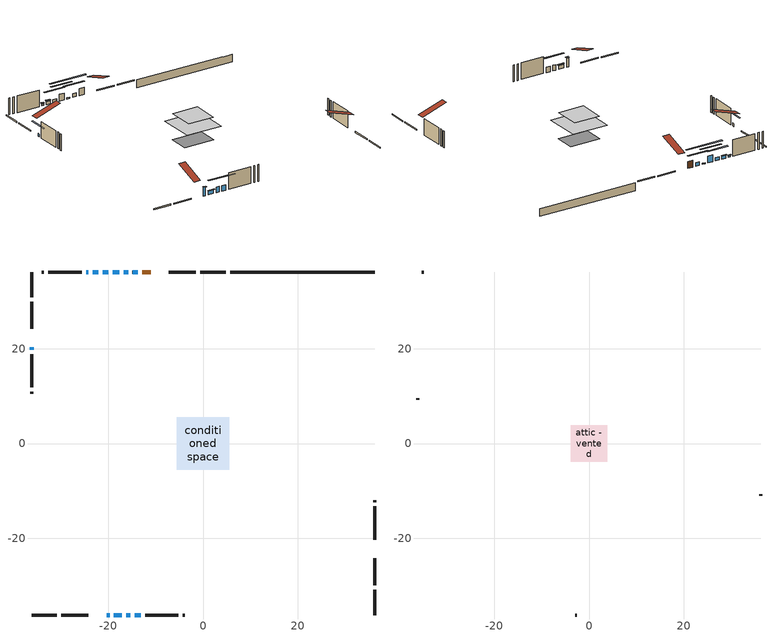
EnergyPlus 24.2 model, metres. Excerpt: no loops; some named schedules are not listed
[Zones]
conditioned space
 floor adiabatic (AdiabaticFloorConstruction): -5.5,-5.5 -5.5,5.5 5.5,5.5 5.5,-5.5 z2.59
 floor foundation (Slab1 construction): -4.57,-3.05 -4.57,3.05 4.57,3.05 4.57,-3.05 z-2.16
 wall outside (RimJoist1 construction): 4.8,36.2 -0.58,36.2 / -36.2,-36.2 -30.83,-36.2 / -36.2,36.2 -36.2,30.83 / 36.2,-36.2 36.2,-30.83 z0.15:0.45
 wall outside (RimJoist2 construction): -1.51,36.2 -7.22,36.2 / -29.9,-36.2 -24.19,-36.2 / -36.2,29.9 -36.2,24.19 / 36.2,-29.9 36.2,-24.19 z0.15:0.45
 wall outside (AdiabaticWallConstruction 1): -11.07,36.2 -12.81,36.2 z0.15:2.18
 wall outside (AdiabaticWallConstruction): -13.74,36.2 -14.88,36.2 / -18.8,-36.2 -17.12,-36.2 z0.15:1.24; -20.33,-36.2 -19.72,-36.2 z0.15:2.72; -15.81,36.2 -16.7,36.2 z0.15:0.48; -17.63,36.2 -19.1,36.2 z0.15:2.13; -20.03,36.2 -21.17,36.2 / -22.1,36.2 -23.25,36.2 z0.15:1.04; -16.19,-36.2 -15.32,-36.2 / -14.39,-36.2 -13.15,-36.2 z0.15:1.75; -36.2,20.34 -36.2,19.8 z0.15:0.99; -24.17,36.2 -24.69,36.2 z0.15:0.66
 wall outside (Wall1 construction): -25.61,36.2 -32.65,36.2 / -12.22,-36.2 -5.18,-36.2 / -36.2,18.87 -36.2,11.83 / 36.2,-20.33 36.2,-13.29 z0.15:5.03
 wall outside (Wall3 construction): -33.58,36.2 -34,36.2 / -4.25,-36.2 -3.84,-36.2 / -36.2,10.9 -36.2,10.49 / 36.2,-12.36 36.2,-11.95 z0.15:5.03
 wall foundation (FoundationWall1 construction): 5.72,36.2,-2.16 5.72,36.2,0.15 33.16,36.2,0.15 33.16,36.2,0.05 36.2,36.2,0.05 36.2,36.2,-2.16
 window (WindowConstruction): -13.74,36.2 -14.88,36.2 z0.15:1.24
 window (WindowConstruction 8): -20.33,-36.2 -19.72,-36.2 z0.15:2.72
 window (WindowConstruction 9): -18.79,-36.2 -17.12,-36.2 z0.15:1.24
 window (WindowConstruction 10): -15.81,36.2 -16.7,36.2 z0.15:0.48
 window (WindowConstruction 1): -17.63,36.2 -19.1,36.2 z0.15:2.13
 window (WindowConstruction 2): -20.03,36.2 -21.17,36.2 z0.15:1.04
 window (WindowConstruction 3): -16.19,-36.2 -15.32,-36.2 z0.15:1.75
 window (WindowConstruction 4): -14.39,-36.2 -13.15,-36.2 z0.15:1.75
 window (WindowConstruction 5): -36.2,20.33 -36.2,19.8 z0.15:0.99
 window (WindowConstruction 6): -22.1,36.2 -23.24,36.2 z0.15:1.04
 window (WindowConstruction 7): -24.17,36.2 -24.68,36.2 z0.15:0.66
 door (Door): -11.07,36.2 -12.81,36.2 z0.15:2.18
 ceiling adiabatic (AdiabaticFloorConstruction): 5.5,-5.5 5.5,5.5 -5.5,5.5 -5.5,-5.5 z2.59
attic - vented
 floor to conditioned space (Floor1 construction Reversed): -3.89,-3.89 -3.89,3.89 3.89,3.89 3.89,-3.89 z5.03
 wall outside (Wall4 construction): -34.92,36.2 -35.27,36.2 / -2.91,-36.2 -2.56,-36.2 / -36.2,9.56 -36.2,9.21 / 36.2,-11.02 36.2,-10.67 z0.15:5.03
 roof outside (Roof1 construction): -10.15,36.2,5.03 -10.15,28.63,7.55 -8.15,28.63,7.55 -8.15,36.2,5.03; -21.26,-36.2,5.03 -21.26,-28.63,7.55 -23.26,-28.63,7.55 -23.26,-36.2,5.03; -36.2,21.26,5.03 -28.63,21.26,7.55 -28.63,23.26,7.55 -36.2,23.26,5.03; 36.2,-21.26,5.03 28.63,-21.26,7.55 28.63,-23.26,7.55 36.2,-23.26,5.03
shading: -17.57,36.2 -11.05,36.2 -11.05,36.62 -17.57,36.62 z3.93; -19.52,-36.2 -20.53,-36.2 -20.53,-36.62 -19.52,-36.62 z2.92; -16.92,-36.2 -19,-36.2 -19,-36.62 -16.92,-36.62 z1.44; -22.03,36.2 -10.48,36.2 -10.48,36.62 -22.03,36.62 z5.81; -21.79,36.2 -14.94,36.2 -14.94,36.62 -21.79,36.62 z4.82; -23.86,36.2 -17.34,36.2 -17.34,36.62 -23.86,36.62 z3.73; -12.63,-36.2 -18.88,-36.2 -18.88,-36.62 -12.63,-36.62 z4.44; -10.46,-36.2 -17.08,-36.2 -17.08,-36.62 -10.46,-36.62 z4.44; -36.2,17.11 -36.2,23.02 -36.62,23.02 -36.62,17.11 z3.68; -23.45,36.2 -21.9,36.2 -21.9,36.62 -23.45,36.62 z1.24; -24.88,36.2 -23.97,36.2 -23.97,36.62 -24.88,36.62 z0.86
[Building]
Building 1: Terrain=Suburbs
[Site:Location]
Erieau AUT_ON: Latitude {deg}=42.25; Longitude {deg}=-81.9; Time Zone {hr}=-5; Elevation {m}=178; Keep Site Location Information=Yes
[Site:GroundTemperature:Shallow]
5.2292, 3.30147, 3.1471, 4.0619, 7.73432, 11.3896, 14.5586, 16.5661, 16.7366, 15.1039, 12.0157, 8.47254
[Site:WaterMainsTemperature]
Calculation Method=Schedule; Temperature Schedule=mains temperature schedule
[Material] Roughness=Rough; Thermal Absorptance=0.9
Name | Thickness {m} | Conductivity {W/m-K} | Density {kg/m3} | Specific Heat {J/kg-K} | Solar Absorptance | Visible Absorptance
asphalt or fiberglass shingles | 0.00635 | 0.162714 | 1121.4 | 1465.45 | 0.4 | 0.4
ceiling loosefill ins | 0.0846667 | 0.0480833 | 16.02 | 1046.75 | 0.7 | 0.7
ceiling stud and cavity | 0.1397 | 0.419767 | 65.682 | 1177.47 | 0.7 | 0.7
concrete 4.0 in. | 0.1016 | 1.803125 | 2242.8 | 837.4 | 0.7 | 0.7
concrete 8.0 in. | 0.2032 | 1.803125 | 2242.8 | 837.4 | 0.7 | 0.7
door material | 0.04445 | 0.053851 | 512.64 | 1214.23 | 0.7 | 0.7
exterior vertical ins | 0.046611 | 0.029427 | 32.04 | 1214.23 | 0.7 | 0.7
floor covering | 0.0127 | 0.0433444 | 54.468 | 1339.84 | 0.6 | 0.6
floor rigid ins; wall rigid ins | 0.512978 | 0.029427 | 32.04 | 1214.23 | 0.7 | 0.7
floor stud and cavity | 0.1397 | 1.75129 | 37.0049 | 1207.88 | 0.7 | 0.7
furniture material conditioned space 1 | 0.1524 | 0.115458 | 640.8 | 1214.23 | 0.6 | 0.6
gypsum board | 0.0127 | 0.160291 | 801 | 837.4 | 0.6 | 0.6
gypsum board 1 | 0.0127 | 0.160291 | 801 | 837.4 | 0.7 | 0.7
osb sheathing 0.5 in. | 0.0127 | 0.115458 | 512.64 | 1214.23 | 0.7 | 0.7
osb sheathing 0.75 in. | 0.01905 | 0.115458 | 512.64 | 1214.23 | 0.7 | 0.7
osb sheathing 2.0 in. | 0.0508 | 0.115458 | 512.64 | 1214.23 | 0.7 | 0.7
rim joist stud and cavity | 0.0508 | 0.0452492 | 125.044 | 1163.47 | 0.6 | 0.6
rim joist stud and cavity 1 | 0.0508 | 0.0332151 | 125.044 | 1163.47 | 0.6 | 0.6
wall stud and cavity | 0.1397 | 0.0832512 | 139.0536 | 1170.24 | 0.7 | 0.7
wall stud and cavity 1 | 0.1397 | 0.110963 | 139.0536 | 1170.24 | 0.7 | 0.7
wall stud and cavity 2 | 0.0889 | 6.9971 | 50.32683 | 1063.81 | 0.6 | 0.6
wall stud and cavity 3 | 0.0889 | 0.380278 | 52.3479 | 1209.89 | 0.7 | 0.7
wall stud and cavity 4 | 0.0889 | 0.391764 | 83.0341 | 1211.67 | 0.7 | 0.7
wood siding | 0.0254 | 0.102417 | 544.68 | 1172.36 | 0.4 | 0.4
wood siding 1 | 0.00254 | 0.102417 | 544.68 | 1172.36 | 0.4 | 0.4
wood siding 2; wood siding 3; wood siding 4 | 0.0254 | 0.102417 | 544.68 | 1172.36 | 0.7 | 0.7
[WindowMaterial:SimpleGlazingSystem]
Name | U-Factor {W/m2-K} | Solar Heat Gain Coefficient
WindowMaterial | 2.92871 | 0.66
WindowMaterial 1 | 2.9378 | 0.62
WindowMaterial 2 | 2.941204 | 0.65
WindowMaterial 3 | 3.00196 | 0.59
WindowMaterial 4 | 2.9077 | 0.68
WindowMaterial 5 | 2.99458 | 0.59
WindowMaterial 6 | 4.55148 | 0.66
WindowMaterial 7 | 2.95029 | 0.64
WindowMaterial 8 | 2.94631 | 0.64
WindowMaterial 9 | 3.05136 | 0.53
[Construction]
AdiabaticFloorConstruction: floor stud and cavity, floor rigid ins, osb sheathing 0.75 in., floor covering
AdiabaticWallConstruction: wood siding 3, wall rigid ins, wall stud and cavity 3, gypsum board
AdiabaticWallConstruction 1: wood siding 4, wall rigid ins, wall stud and cavity 3, gypsum board
Door: door material
Floor1 construction Reversed: gypsum board, ceiling stud and cavity, ceiling loosefill ins
FoundationWall1 construction: concrete 8.0 in., gypsum board 1
furniture construction conditioned space 1: furniture material conditioned space 1
PartitionWallConstruction: gypsum board, wall stud and cavity 4, gypsum board
RimJoist1 construction: wood siding 2, osb sheathing 2.0 in., rim joist stud and cavity
RimJoist2 construction: wood siding 2, osb sheathing 2.0 in., rim joist stud and cavity 1
Roof1 construction: asphalt or fiberglass shingles
Slab1 construction: concrete 4.0 in.
Wall1 construction: wood siding, osb sheathing 0.5 in., wall stud and cavity, gypsum board
Wall3 construction: wood siding, osb sheathing 0.5 in., wall stud and cavity 1, gypsum board
Wall4 construction: wood siding 1, wall stud and cavity 2
WindowConstruction: WindowMaterial
WindowConstruction 1: WindowMaterial 1
WindowConstruction 10: WindowMaterial 9
WindowConstruction 2; WindowConstruction 6: WindowMaterial 2
WindowConstruction 3: WindowMaterial 3
WindowConstruction 4: WindowMaterial 4
WindowConstruction 5: WindowMaterial 5
WindowConstruction 7: WindowMaterial 6
WindowConstruction 8: WindowMaterial 7
WindowConstruction 9: WindowMaterial 8
[Zone] Multiplier=1; Part of Total Floor Area=Yes
Name | Volume {m3}
attic - vented | 24.7894
conditioned space | 439.2
[Space]
Name | Zone | Volume {m3}
attic - vented 1 | attic - vented | 24.7894
conditioned space 1 | conditioned space | 439.2
[ZoneInfiltration:EffectiveLeakageArea]
infil attic - vented 1: Zone or Space=attic - vented 1; Schedule=Always On Discrete; Effective Air Leakage Area {cm2}=2903.04; Stack Coefficient=0.000514701; Wind Coefficient=1.53284e-05
[ZoneMixing]
whole house fan mix: Zone or Space=attic - vented; Schedule=Always On Continuous; Design Flow Rate Calculation Method=Flow/Zone; Design Flow Rate {m3/s}=0; Source Zone or Space=conditioned space
[SurfaceProperty:ExposedFoundationPerimeter]
Slab1: Exposed Perimeter Calculation Method=TotalExposedPerimeter; Total Exposed Perimeter {m}=30.479
[InternalMass] Zone or ZoneList=conditioned space; Space or SpaceList=conditioned space 1
Name | Construction | Surface Area {m2}
furniture mass conditioned space 1 | furniture construction conditioned space 1 | 70.6959
partition wall mass | PartitionWallConstruction | 176.74
[Lights]
interior lighting: Zone or ZoneList or Space or SpaceList=conditioned space 1; Schedule=interior lighting schedule; Design Level Calculation Method=LightingLevel; Lighting Level {W}=343.2; Return Air Fraction=0; Fraction Radiant=0.6; Fraction Visible=0.2; Fraction Replaceable=1
[People]
occupants: Zone or ZoneList or Space or SpaceList=conditioned space 1; Number of People Schedule=occupants schedule; Number of People Calculation Method=People; Number of People=3; Fraction Radiant=0.314171; Sensible Heat Fraction=0.56303; Activity Level Schedule=occupants activity schedule; Carbon Dioxide Generation Rate {m3/s-W}=0; Enable ASHRAE 55 Comfort Warnings=No; Mean Radiant Temperature Calculation Type=EnclosureAveraged
[ElectricEquipment] Zone or ZoneList or Space or SpaceList=conditioned space 1; Design Level Calculation Method=EquipmentLevel
Name | Schedule | Design Level {W} | Fraction Latent | Fraction Radiant | Fraction Lost
clothes dryer | clothes dryer schedule | 140.772 | 0.015 | 0.081 | 0.85
clothes washer | clothes washer schedule | 32.1985 | 0.03 | 0.162 | 0.7
cooking range | cooking range schedule | 215.147 | 0.08 | 0.432 | 0.2
dishwasher | dishwasher schedule | 66.8632 | 0.3 | 0.18 | 0.4
fridge | fridge schedule | 72.9452 | 0 | 0.6 | 0
mech vent bath fan 0 | mech vent bath fan 0 schedule | 50.2 | 0 | 0 | 1
mech vent bath fan 1 | mech vent bath fan 1 schedule | 50.2 | 0 | 0 | 1
mech vent bath fan 2 | mech vent bath fan 2 schedule | 50.2 | 0 | 0 | 1
mech vent house fan | mech vent house fan schedule | 0 | 0 | 0 | 1
mech vent house fan cfis | mech vent house fan cfis schedule | 0 | 0 | 0 | 0
mech vent range fan 0 | mech vent range fan 0 schedule | 57 | 0 | 0 | 1
misc plug loads | misc plug loads schedule | 494.7 | 0.045 | 0.513 | 0.1
whole house fan | Always On Discrete | 0 | 0 | 0 | 1
[OtherEquipment] Zone or ZoneList or Space or SpaceList=conditioned space 1; Design Level Calculation Method=EquipmentLevel
Name | Fuel Type | Schedule | Design Level {W} | Fraction Latent | Fraction Radiant | Fraction Lost
clothes dryer 1 | Electricity | clothes dryer schedule | 0 | 0.015 | 0.081 | 0.85
cooking range 1 | Electricity | cooking range schedule | 0 | 0.08 | 0.432 | 0.2
general water use latent | None | general water use schedule | 62.594 | 1 | 0 | 0
general water use sensible | None | general water use schedule | -61.6891 | 0 | 0.6 | 0
mech vent house fan latent load | None | Always On Discrete | 0 | 1 | 0 | 0
mech vent house fan sensible load | None | Always On Discrete | 0 | 0 | 0 | 0
water heater energy adjustment1 | NaturalGas | Always On Discrete | 0.01 | 0 | 0 | 1
[ZoneInfiltration:DesignFlowRate] Zone or ZoneList or Space or SpaceList=conditioned space 1; Schedule=Always On Discrete; Design Flow Rate Calculation Method=Flow/Zone; Design Flow Rate {m3/s}=0
infil flow; natural vent flow; whole house fan flow
[AvailabilityManager:Scheduled]
central ac and furnace airloop Availability Manager: Schedule=Always On Discrete
[Foundation:Kiva]
Foundation Kiva 1: Initial Indoor Air Temperature {C}=18; Wall Height Above Grade {m}=0.149992; Wall Depth Below Slab {m}=0.2032; Custom Block Material Name 1=exterior vertical ins; Custom Block Depth 1 {m}=2.30999; Custom Block X Position 1 {m}=0.2159; Custom Block Z Position 1 {m}=0
[Foundation:Kiva:Settings]
Soil Conductivity {W/m-K}=0.849921; Soil Density {kg/m3}=1842.3; Soil Specific Heat {J/kg-K}=418.7; Ground Solar Absorptivity=0.9; Ground Thermal Absorptivity=0.9; Ground Surface Roughness {m}=0.03; Far-Field Width {m}=40; Deep-Ground Boundary Condition=ZeroFlux; Deep-Ground Depth {m}=40; Minimum Cell Dimension {m}=0.2; Maximum Cell Growth Coefficient=3; Simulation Timestep=Timestep
[Exterior:Lights]
exterior lighting: Schedule=exterior lighting schedule; Design Level {W}=75.6
[EnergyManagementSystem:GlobalVariable]
central_ac_and_furnace_airloop_Fan_RTF
infil_program_Qfan
infil_program_Qinf
natural_vent_program_Qnv
natural_vent_program_Qwhf
[EnergyManagementSystem:Sensor]
Name | Output:Variable or Output:Meter Index Key | Output:Variable or Output:Meter
airflow_gain | infil flow | Infiltration Sensible Heat Gain Energy
airflow_gain_1 | natural vent flow | Infiltration Sensible Heat Gain Energy
airflow_gain_2 | whole house fan flow | Infiltration Sensible Heat Gain Energy
airflow_loss | infil flow | Infiltration Sensible Heat Loss Energy
airflow_loss_1 | natural vent flow | Infiltration Sensible Heat Loss Energy
airflow_loss_2 | whole house fan flow | Infiltration Sensible Heat Loss Energy
clg_load_cond |  | Cooling:EnergyTransfer:Zone:CONDITIONED SPACE
clg_sp_s; clg_sp_s_1 | cooling setpoint | Schedule Value
clothes_dryer_exhaust_0_sch_s | clothes dryer exhaust 0 schedule | Schedule Value
cool_season | cooling season schedule | Schedule Value
htg_load_cond |  | Heating:EnergyTransfer:Zone:CONDITIONED SPACE
htg_sp_s; htg_sp_s_1 | heating setpoint | Schedule Value
ig_ee_conv | clothes dryer | Electric Equipment Convective Heating Energy
ig_ee_conv_2 | cooking range | Electric Equipment Convective Heating Energy
ig_ee_conv_4 | fridge | Electric Equipment Convective Heating Energy
ig_ee_conv_5 | misc plug loads | Electric Equipment Convective Heating Energy
ig_ee_conv_6 | whole house fan | Electric Equipment Convective Heating Energy
ig_ee_rad | clothes dryer | Electric Equipment Radiant Heating Energy
ig_ee_rad_2 | cooking range | Electric Equipment Radiant Heating Energy
ig_ee_rad_4 | fridge | Electric Equipment Radiant Heating Energy
ig_ee_rad_5 | misc plug loads | Electric Equipment Radiant Heating Energy
ig_ee_rad_6 | whole house fan | Electric Equipment Radiant Heating Energy
ig_lgt_conv | interior lighting | Lights Convective Heating Energy
ig_lgt_rad | interior lighting | Lights Radiant Heating Energy
ig_lgt_vis | interior lighting | Lights Visible Radiation Heating Energy
ig_oe_conv | clothes dryer 1 | Other Equipment Convective Heating Energy
ig_oe_conv_1 | cooking range 1 | Other Equipment Convective Heating Energy
ig_oe_conv_2 | general water use latent | Other Equipment Convective Heating Energy
ig_oe_conv_3 | general water use sensible | Other Equipment Convective Heating Energy
ig_oe_conv_4 | water heater energy adjustment1 | Other Equipment Convective Heating Energy
ig_oe_rad | clothes dryer 1 | Other Equipment Radiant Heating Energy
ig_oe_rad_1 | cooking range 1 | Other Equipment Radiant Heating Energy
ig_oe_rad_2 | general water use latent | Other Equipment Radiant Heating Energy
ig_oe_rad_3 | general water use sensible | Other Equipment Radiant Heating Energy
ig_oe_rad_4 | water heater energy adjustment1 | Other Equipment Radiant Heating Energy
ig_ppl_conv | occupants | People Convective Heating Energy
ig_ppl_rad | occupants | People Radiant Heating Energy
im_conv | furniture mass conditioned space 1 | Surface Inside Face Convection Heat Gain Energy
im_conv_1 | partition wall mass | Surface Inside Face Convection Heat Gain Energy
im_ig | furniture mass conditioned space 1 | Surface Inside Face Internal Gains Radiation Heat Gain Energy
im_ig_1 | partition wall mass | Surface Inside Face Internal Gains Radiation Heat Gain Energy
im_lgt | furniture mass conditioned space 1 | Surface Inside Face Lights Radiation Heat Gain Energy
im_lgt_1 | partition wall mass | Surface Inside Face Lights Radiation Heat Gain Energy
im_sol | furniture mass conditioned space 1 | Surface Inside Face Solar Radiation Heat Gain Energy
im_sol_1 | partition wall mass | Surface Inside Face Solar Radiation Heat Gain Energy
im_surf | furniture mass conditioned space 1 | Surface Inside Face Net Surface Thermal Radiation Heat Gain Energy
im_surf_1 | partition wall mass | Surface Inside Face Net Surface Thermal Radiation Heat Gain Energy
mech_vent_bath_fan_0_sch_s | mech vent bath fan 0 schedule | Schedule Value
mech_vent_bath_fan_1_sch_s | mech vent bath fan 1 schedule | Schedule Value
mech_vent_bath_fan_2_sch_s | mech vent bath fan 2 schedule | Schedule Value
mech_vent_range_fan_0_sch_s | mech vent range fan 0 schedule | Schedule Value
mv_conv | mech vent bath fan 0 | Electric Equipment Convective Heating Energy
mv_conv_1 | mech vent bath fan 1 | Electric Equipment Convective Heating Energy
mv_conv_2 | mech vent bath fan 2 | Electric Equipment Convective Heating Energy
mv_conv_3 | mech vent house fan | Electric Equipment Convective Heating Energy
mv_conv_4 | mech vent house fan cfis | Electric Equipment Convective Heating Energy
mv_conv_5 | mech vent range fan 0 | Electric Equipment Convective Heating Energy
mv_conv_6 | mech vent house fan latent load | Other Equipment Convective Heating Energy
mv_conv_7 | mech vent house fan sensible load | Other Equipment Convective Heating Energy
mv_rad | mech vent bath fan 0 | Electric Equipment Radiant Heating Energy
mv_rad_1 | mech vent bath fan 1 | Electric Equipment Radiant Heating Energy
mv_rad_2 | mech vent bath fan 2 | Electric Equipment Radiant Heating Energy
mv_rad_3 | mech vent house fan | Electric Equipment Radiant Heating Energy
mv_rad_4 | mech vent house fan cfis | Electric Equipment Radiant Heating Energy
mv_rad_5 | mech vent range fan 0 | Electric Equipment Radiant Heating Energy
mv_rad_6 | mech vent house fan latent load | Other Equipment Radiant Heating Energy
mv_rad_7 | mech vent house fan sensible load | Other Equipment Radiant Heating Energy
natural_vent_s | natural vent schedule | Schedule Value
out_pb_s |  | Site Outdoor Air Barometric Pressure
out_wt_s |  | Site Outdoor Air Humidity Ratio
site_vw_s |  | Site Wind Speed
ss_back_out | Window1 | Surface Window Shortwave from Zone Back Out Window Heat Transfer Rate
ss_back_out_1 | Window10 | Surface Window Shortwave from Zone Back Out Window Heat Transfer Rate
ss_back_out_10 | Window9 | Surface Window Shortwave from Zone Back Out Window Heat Transfer Rate
ss_back_out_2 | Window11 | Surface Window Shortwave from Zone Back Out Window Heat Transfer Rate
ss_back_out_3 | Window13 | Surface Window Shortwave from Zone Back Out Window Heat Transfer Rate
ss_back_out_4 | Window2 | Surface Window Shortwave from Zone Back Out Window Heat Transfer Rate
ss_back_out_5 | Window3 | Surface Window Shortwave from Zone Back Out Window Heat Transfer Rate
ss_back_out_6 | Window4 | Surface Window Shortwave from Zone Back Out Window Heat Transfer Rate
ss_back_out_7 | Window6 | Surface Window Shortwave from Zone Back Out Window Heat Transfer Rate
ss_back_out_8 | Window7 | Surface Window Shortwave from Zone Back Out Window Heat Transfer Rate
ss_back_out_9 | Window8 | Surface Window Shortwave from Zone Back Out Window Heat Transfer Rate
ss_conv | Door1 | Surface Inside Face Convection Heat Gain Energy
ss_conv_1 | Window1 | Surface Inside Face Convection Heat Gain Energy
ss_conv_10 | Window8 | Surface Inside Face Convection Heat Gain Energy
ss_conv_11 | Window9 | Surface Inside Face Convection Heat Gain Energy
ss_conv_2 | Window10 | Surface Inside Face Convection Heat Gain Energy
ss_conv_3 | Window11 | Surface Inside Face Convection Heat Gain Energy
ss_conv_4 | Window13 | Surface Inside Face Convection Heat Gain Energy
ss_conv_5 | Window2 | Surface Inside Face Convection Heat Gain Energy
ss_conv_6 | Window3 | Surface Inside Face Convection Heat Gain Energy
ss_conv_7 | Window4 | Surface Inside Face Convection Heat Gain Energy
ss_conv_8 | Window6 | Surface Inside Face Convection Heat Gain Energy
ss_conv_9 | Window7 | Surface Inside Face Convection Heat Gain Energy
ss_ig | Door1 | Surface Inside Face Internal Gains Radiation Heat Gain Energy
ss_ig_1 | Window1 | Surface Inside Face Internal Gains Radiation Heat Gain Energy
ss_ig_10 | Window8 | Surface Inside Face Internal Gains Radiation Heat Gain Energy
ss_ig_11 | Window9 | Surface Inside Face Internal Gains Radiation Heat Gain Energy
ss_ig_2 | Window10 | Surface Inside Face Internal Gains Radiation Heat Gain Energy
ss_ig_3 | Window11 | Surface Inside Face Internal Gains Radiation Heat Gain Energy
ss_ig_4 | Window13 | Surface Inside Face Internal Gains Radiation Heat Gain Energy
ss_ig_5 | Window2 | Surface Inside Face Internal Gains Radiation Heat Gain Energy
ss_ig_6 | Window3 | Surface Inside Face Internal Gains Radiation Heat Gain Energy
ss_ig_7 | Window4 | Surface Inside Face Internal Gains Radiation Heat Gain Energy
ss_ig_8 | Window6 | Surface Inside Face Internal Gains Radiation Heat Gain Energy
ss_ig_9 | Window7 | Surface Inside Face Internal Gains Radiation Heat Gain Energy
ss_lgt | Door1 | Surface Inside Face Lights Radiation Heat Gain Energy
ss_sol | Door1 | Surface Inside Face Solar Radiation Heat Gain Energy
ss_surf | Door1 | Surface Inside Face Net Surface Thermal Radiation Heat Gain Energy
ss_surf_1 | Window1 | Surface Inside Face Net Surface Thermal Radiation Heat Gain Energy
ss_surf_10 | Window8 | Surface Inside Face Net Surface Thermal Radiation Heat Gain Energy
ss_surf_11 | Window9 | Surface Inside Face Net Surface Thermal Radiation Heat Gain Energy
ss_surf_2 | Window10 | Surface Inside Face Net Surface Thermal Radiation Heat Gain Energy
ss_surf_3 | Window11 | Surface Inside Face Net Surface Thermal Radiation Heat Gain Energy
ss_surf_4 | Window13 | Surface Inside Face Net Surface Thermal Radiation Heat Gain Energy
ss_surf_5 | Window2 | Surface Inside Face Net Surface Thermal Radiation Heat Gain Energy
ss_surf_6 | Window3 | Surface Inside Face Net Surface Thermal Radiation Heat Gain Energy
ss_surf_7 | Window4 | Surface Inside Face Net Surface Thermal Radiation Heat Gain Energy
ss_surf_8 | Window6 | Surface Inside Face Net Surface Thermal Radiation Heat Gain Energy
ss_surf_9 | Window7 | Surface Inside Face Net Surface Thermal Radiation Heat Gain Energy
ss_trans_in | Window1 | Surface Window Transmitted Solar Radiation Rate
ss_trans_in_1 | Window10 | Surface Window Transmitted Solar Radiation Rate
ss_trans_in_10 | Window9 | Surface Window Transmitted Solar Radiation Rate
ss_trans_in_2 | Window11 | Surface Window Transmitted Solar Radiation Rate
ss_trans_in_3 | Window13 | Surface Window Transmitted Solar Radiation Rate
ss_trans_in_4 | Window2 | Surface Window Transmitted Solar Radiation Rate
ss_trans_in_5 | Window3 | Surface Window Transmitted Solar Radiation Rate
ss_trans_in_6 | Window4 | Surface Window Transmitted Solar Radiation Rate
ss_trans_in_7 | Window6 | Surface Window Transmitted Solar Radiation Rate
ss_trans_in_8 | Window7 | Surface Window Transmitted Solar Radiation Rate
ss_trans_in_9 | Window8 | Surface Window Transmitted Solar Radiation Rate
ss_trans_out | Window1 | Surface Inside Face Initial Transmitted Diffuse Transmitted Out Window Solar Radiation Rate
ss_trans_out_1 | Window10 | Surface Inside Face Initial Transmitted Diffuse Transmitted Out Window Solar Radiation Rate
ss_trans_out_10 | Window9 | Surface Inside Face Initial Transmitted Diffuse Transmitted Out Window Solar Radiation Rate
ss_trans_out_2 | Window11 | Surface Inside Face Initial Transmitted Diffuse Transmitted Out Window Solar Radiation Rate
ss_trans_out_3 | Window13 | Surface Inside Face Initial Transmitted Diffuse Transmitted Out Window Solar Radiation Rate
ss_trans_out_4 | Window2 | Surface Inside Face Initial Transmitted Diffuse Transmitted Out Window Solar Radiation Rate
ss_trans_out_5 | Window3 | Surface Inside Face Initial Transmitted Diffuse Transmitted Out Window Solar Radiation Rate
ss_trans_out_6 | Window4 | Surface Inside Face Initial Transmitted Diffuse Transmitted Out Window Solar Radiation Rate
ss_trans_out_7 | Window6 | Surface Inside Face Initial Transmitted Diffuse Transmitted Out Window Solar Radiation Rate
ss_trans_out_8 | Window7 | Surface Inside Face Initial Transmitted Diffuse Transmitted Out Window Solar Radiation Rate
ss_trans_out_9 | Window8 | Surface Inside Face Initial Transmitted Diffuse Transmitted Out Window Solar Radiation Rate
s_conv | Floor1 | Surface Inside Face Convection Heat Gain Energy
s_conv_1 | FoundationWall1 | Surface Inside Face Convection Heat Gain Energy
s_conv_10 | RimJoist2:270 | Surface Inside Face Convection Heat Gain Energy
s_conv_11 | RimJoist2:90 | Surface Inside Face Convection Heat Gain Energy
